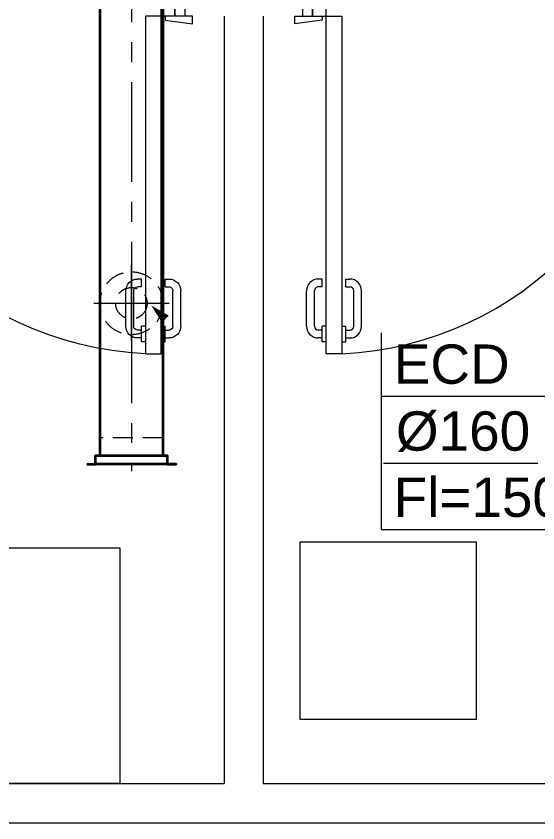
# Model space of a CAD drawing. Header units: millimetres. Extents: x -160614 to 59925, y -157025 to 0.
# Drawn here: x -125489 to -124161, y -103943 to -101890 of the extents above; entities that cross this region are included whole.
import ezdxf

# ---------------------------------------------------------------- set-up
doc = ezdxf.new("R2010")
doc.units = ezdxf.units.MM
doc.header["$LTSCALE"] = 8
doc.linetypes.add('CENTER', pattern=[50.8, 31.75, -6.35, 6.35, -6.35])
doc.linetypes.add('HIDDEN', pattern=[9.525, 6.35, -3.175])
for name, color, linetype, lineweight in [('72_EGR_EQP_TAG', 9, 'Continuous', 5), ('LOADING', 9, 'Continuous', 5), ('Walls', 9, 'Continuous', 5), ('Wooden Joinery', 9, 'Continuous', 5)]:
    doc.layers.add(name, color=color, linetype=linetype, lineweight=lineweight)
for name, color, linetype in [('A-EXH-texts', 1, 'Continuous'), ('M-VAC_DUCT_EXHAUST', 1, 'Continuous'), ('M-VAC_DUCT_EXHAUST-mat', 1, 'Continuous')]:
    doc.layers.add(name, color=color, linetype=linetype)
doc.styles.add('ARIAL', font='arial.ttf')

# ---------------------------------------------------------------- blocks, each defined once
blk = doc.blocks.new('A$C72370EFE')
at = {"layer": 'Wooden Joinery'}
for p, q in [((-0.01, -0.04), (-0.02, -0.04)), ((-0.01, -0.03), (-0.01, -0.07)), ((0, -0.03), (-0.01, -0.03)), ((0.04, -0.03), (0.05, -0.03)), ((0.05, -0.03), (0.05, -0.07)), ((0.05, -0.04), (0.06, -0.04)), ((-0.01, -0.06), (-0.02, -0.06)), ((0.05, -0.06), (0.06, -0.06)), ((-0.05, -0.07), (-0.05, -0.16)), ((-0.03, -0.07), (-0.03, -0.16)), ((0, -0.07), (-0.01, -0.07)), ((0.04, -0.07), (0.05, -0.07)), ((0.07, -0.07), (0.07, -0.16)), ((0.09, -0.07), (0.09, -0.16)), ((-0.01, -0.17), (-0.02, -0.17)), ((-0.01, -0.17), (-0.01, -0.19)), ((0.05, -0.17), (0.06, -0.17)), ((0.05, -0.17), (0.05, -0.19)), ((-0.01, -0.19), (-0.02, -0.19)), ((0.05, -0.19), (0.06, -0.19))]:
    blk.add_line(p, q, dxfattribs=at)
for centre, radius, start, end in [((-0.02, -0.07), 0.03, 90, 180), ((0.06, -0.07), 0.03, 0, 90), ((-0.02, -0.07), 0.01, 90, 180), ((0.06, -0.07), 0.01, 0, 90), ((-0.02, -0.16), 0.03, 180, 270), ((-0.02, -0.16), 0.01, 180, 270), ((0.06, -0.16), 0.01, 270, 0), ((0.06, -0.16), 0.03, 270, 0)]:
    blk.add_arc(centre, radius, start, end, dxfattribs=at)
blk = doc.blocks.new('A$C5DAD61B4')
at = {"layer": 'Wooden Joinery'}
for points in [[(80, 959.1), (80, 969.1), (10, 979.1), (10, 959.1)], [(940, 959.1), (940, 969.1), (1010, 979.1), (1010, 959.1)], [(70, 859.1), (70, 849.1), (0, 839.1), (0, 859.1)], [(120, 859.1), (120, 0), (80, 0), (80, 859.1)], [(950, 859.1), (950, 849.1), (1020, 839.1), (1020, 859.1)]]:
    blk.add_lwpolyline(points, close=True, dxfattribs=at)
for points in [[(45, 859.1), (45, 959.1), (20, 959.1), (20, 859.1), (45, 859.1)], [(45, 859.1), (80, 859.1), (80, 899.1), (90, 899.1), (90, 959.1), (45, 959.1), (45, 859.1)], [(975, 859.1), (940, 859.1), (940, 899.1), (930, 899.1), (930, 959.1), (975, 959.1), (975, 859.1)], [(975, 859.1), (975, 959.1), (1000, 959.1), (1000, 859.1), (975, 859.1)]]:
    blk.add_lwpolyline(points, dxfattribs=at)
blk.add_arc((80, 859.1), 860, 272.666, 0, dxfattribs=at)
at = {"layer": 'Wooden Joinery', "xscale": 999.9999999998854, "yscale": 999.9999999998854, "zscale": 999.9999999998854, "rotation": 180}
blk.add_blockref('A$C72370EFE', (120, 0), dxfattribs=at)
blk = doc.blocks.new('GF1')
at = {"layer": 'LOADING', "color": 9, "elevation": 0}
blk.add_lwpolyline([(-124766.5, -103678.5), (-124316.5, -103678.5), (-124316.5, -103228.5), (-124766.5, -103228.5)], close=True, dxfattribs=at)
at = {"layer": 'LOADING', "color": 9}
blk.add_lwpolyline([(-125224.4, -103842.6), (-125624.4, -103842.6), (-125624.4, -103242.6), (-125224.4, -103242.6)], close=True, dxfattribs=at)
at = {"layer": 'Walls', "color": 9}
for p, q in [((-124959.4, -101889.5), (-124959.4, -103842.6)), ((-124859.4, -101889.5), (-124859.4, -103842.6)), ((-128424.4, -103842.6), (-124959.4, -103842.6)), ((-124859.4, -103842.6), (-120929.4, -103842.6)), ((-128624.4, -103942.6), (-102939.4, -103942.6))]:
    blk.add_line(p, q, dxfattribs=at)
at = {"layer": 'Wooden Joinery', "color": 9, "xscale": -1}
blk.add_blockref('A$C5DAD61B4', (-125039.4, -102748.6), dxfattribs=at)
at = {"layer": 'Wooden Joinery', "color": 9}
blk.add_blockref('A$C5DAD61B4', (-124779.4, -102748.6), dxfattribs=at)

msp = doc.modelspace()

# ---------------------------------------------------------------- linework, layer by layer
at = {"layer": 'A-EXH-texts', "lineweight": 20, "ltscale": 1.014}
for p, q in [((-124559.1, -102695.5), (-124559.1, -103195.6)), ((-124559.1, -102856.9), (-124002.7, -102856.9)), ((-124553.7, -103027.3), (-124160.7, -103027.3)), ((-124559.5, -103195.6), (-123930.6, -103195.6))]:
    msp.add_line(p, q, dxfattribs=at)
at = {"layer": 'A-EXH-texts', "linetype": 'Continuous', "lineweight": 20, "ltscale": 1.014}
msp.add_lwpolyline([(-124559.1, -103195.6, 0, 0, 0), (-125144.7, -102625.9, 0, 0, 0), (-125144.7, -102625.9, 0, 25, 0), (-125108.9, -102660.7, 0, 0, 0)], format="xyseb", dxfattribs=at)
at = {"layer": 'M-VAC_DUCT_EXHAUST', "lineweight": 35}
for p, q in [((-125275.2, -101244.7), (-125275.2, -102620.2)), ((-125115.2, -101244.7), (-125115.2, -102620.2)), ((-125275.2, -102620.2), (-125275.2, -103007.3)), ((-125115.2, -102620.2), (-125115.2, -103007.3))]:
    msp.add_line(p, q, dxfattribs=at)
at = {"layer": 'M-VAC_DUCT_EXHAUST', "color": 9, "linetype": 'CENTER', "lineweight": 15}
for p, q in [((-125195.2, -101244.7), (-125195.2, -102620.2)), ((-125195.2, -102716.2), (-125195.2, -102524.2)), ((-125291.2, -102620.2), (-125099.2, -102620.2)), ((-125195.2, -102620.2), (-125195.2, -103047.3))]:
    msp.add_line(p, q, dxfattribs=at)
at = {"layer": 'M-VAC_DUCT_EXHAUST', "color": 9, "linetype": 'HIDDEN', "lineweight": 15}
msp.add_line((-125115.2, -102962.3), (-125275.2, -102962.3), dxfattribs=at)
at = {"layer": 'M-VAC_DUCT_EXHAUST', "lineweight": 35}
msp.add_lwpolyline([(-125309, -103029.8), (-125286.5, -103029.8), (-125286.5, -103007.3), (-125104, -103007.3), (-125104, -103029.8), (-125081.5, -103029.8), (-125286.5, -103029.8)], dxfattribs=at)
at = {"layer": 'M-VAC_DUCT_EXHAUST-mat', "linetype": 'HIDDEN', "lineweight": 15}
for radius in [80, 40]:
    msp.add_circle((-125195.2, -102620.2), radius, dxfattribs=at)

# ---------------------------------------------------------------- block references
at = {"layer": '72_EGR_EQP_TAG'}
msp.add_blockref('GF1', (0, 0), dxfattribs=at)

# ---------------------------------------------------------------- texts
at = {"layer": 'A-EXH-texts', "lineweight": 15, "style": 'ARIAL'}
for s, p in [('ECD', (-124527.3, -102825.1)), ('Ø160', (-124521.9, -102995.4)), ('Fl=150CFM', (-124527.7, -103163.8))]:
    msp.add_text(s, height=100, dxfattribs=at).set_placement(p)

doc.saveas('drawing.dxf')
